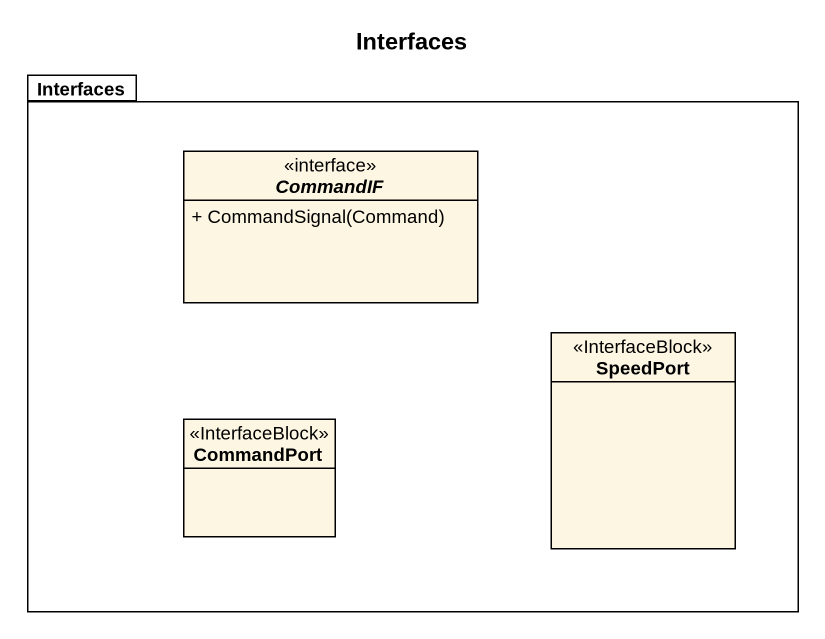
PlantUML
@startuml
title Interfaces
hide circle
hide empty members
skinparam classAttributeIconSize 0
package Interfaces {
  interface CommandIF {
    + CommandSignal(Command)
  }
  class SpeedPort <<InterfaceBlock>>
  class CommandPort <<InterfaceBlock>>
}
@enduml
